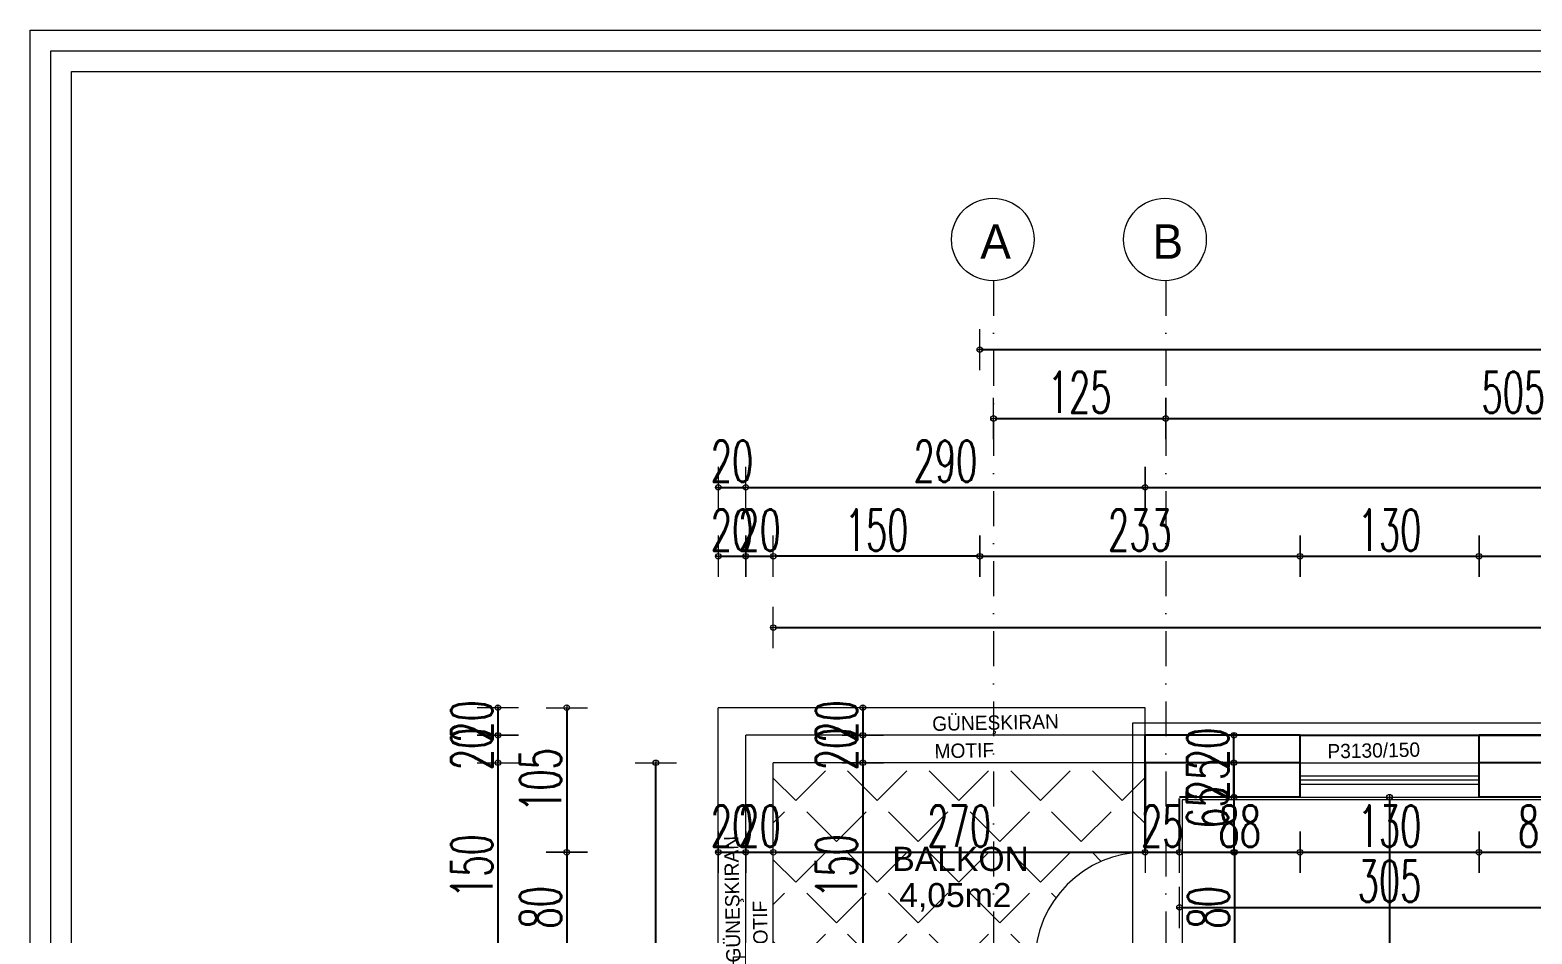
# Model space of a CAD drawing. Header units: millimetres. Extents: x -16104 to 67872, y -88009 to 12107.
# Drawn here: x 17508 to 18598, y -5609 to -4952 of the extents above; entities that cross this region are included whole.
import ezdxf

# ---------------------------------------------------------------- set-up
doc = ezdxf.new("R2010")
doc.units = ezdxf.units.MM
doc.linetypes.add('ACAD_ISO07W100', pattern=[3, 0, -3])
doc.linetypes.add('DASHDOTX2', pattern=[50.8, 25.4, -12.7, 0, -12.7])
doc.layers.get('0').update_dxf_attribs({"color": 241})
for name, color, linetype, lineweight in [('AKS', 1, 'ACAD_ISO07W100', 5), ('akslar', 144, 'Continuous', 20), ('balkon', 6, 'Continuous', 5), ('c05', 32, 'Continuous', 13), ('duvar', 123, 'Continuous', 25), ('emsal&kolon', 1, 'Continuous', 5), ('kapı', 3, 'Continuous', 5), ('OLCU', 54, 'Continuous', 13), ('pencere', 5, 'Continuous', 5), ('POZ', 36, 'Continuous', 18), ('SıVA', 40, 'Continuous', 9), ('ÖLÇÜ', 252, 'Continuous', 20)]:
    doc.layers.add(name, color=color, linetype=linetype, lineweight=lineweight)
doc.styles.add('DIM', font='Txttw.shx', dxfattribs={"width": 0.6})
doc.styles.add('M2', font='stylu.ttf', dxfattribs={"height": 10})
doc.dimstyles.new('50', dxfattribs={"dimscale": 0, "dimtxt": 30, "dimasz": 1, "dimexe": 0, "dimexo": 2, "dimgap": 4, "dimtad": 1, "dimdec": 0, "dimzin": 0, "dimdsep": 46, "dimtxsty": 'DIM', "dimblk1": 'DOT', "dimblk2": 'DOT', "dimsah": 1, "dimcen": 1.5, "dimdle": 3, "dimse1": 1, "dimse2": 1, "dimclrd": 256, "dimclre": 9, "dimclrt": 256, "dimadec": 0, "dimazin": 0, "dimtfac": 0.24, "dimtdec": 0, "dimtix": 1, "dimtmove": 2, "dimatfit": 3, "dimldrblk": 'DOT', "dimfxl": 0, "dimtolj": 1, "dimtzin": 15, "dimarcsym": 0})

# ---------------------------------------------------------------- blocks, each defined once
blk = doc.blocks.new('DOT')
for p, q in [((0, 15), (0, -15)), ((-2, 0), (0, 0)), ((2, 0), (0, 0))]:
    blk.add_line(p, q)
blk.add_circle((0, 0), 2)
blk = doc.blocks.new('*D6445')
at = {"layer": 'Defpoints', "color": 0, "transparency": 16777216}
for p in [(18007.3, -5549.6), (18027.3, -5549.6), (18027.3, -5549.6)]:
    blk.add_point(p, dxfattribs=at)
at = {"layer": 'OLCU', "lineweight": -2, "transparency": 16777216}
for p, q in [((18006.3, -5549.6), (18005.3, -5549.6)), ((18007.3, -5549.6), (18027.3, -5549.6)), ((18028.3, -5549.6), (18029.3, -5549.6))]:
    blk.add_line(p, q, dxfattribs=at)
blk.add_blockref('DOT', (18007.3, -5549.6), dxfattribs=at)
at = {"layer": 'OLCU', "lineweight": -2, "transparency": 16777216, "rotation": 180}
blk.add_blockref('DOT', (18027.3, -5549.6), dxfattribs=at)
at = {"layer": 'OLCU', "transparency": 16777216, "insert": (18017.3, -5530.6), "char_height": 30, "attachment_point": 5, "style": 'DIM'}
blk.add_mtext('\\A1;20', dxfattribs=at)
blk = doc.blocks.new('*D6756')
at = {"layer": 'Defpoints', "color": 0, "transparency": 16777216}
for p in [(18027.3, -5549.6), (18047.3, -5549.6), (18047.3, -5549.6)]:
    blk.add_point(p, dxfattribs=at)
at = {"layer": 'OLCU', "lineweight": -2, "transparency": 16777216}
for p, q in [((18026.3, -5549.6), (18025.3, -5549.6)), ((18027.3, -5549.6), (18047.3, -5549.6)), ((18048.3, -5549.6), (18049.3, -5549.6))]:
    blk.add_line(p, q, dxfattribs=at)
blk.add_blockref('DOT', (18027.3, -5549.6), dxfattribs=at)
at = {"layer": 'OLCU', "lineweight": -2, "transparency": 16777216, "rotation": 180}
blk.add_blockref('DOT', (18047.3, -5549.6), dxfattribs=at)
at = {"layer": 'OLCU', "transparency": 16777216, "insert": (18037.3, -5530.6), "char_height": 30, "attachment_point": 5, "style": 'DIM'}
blk.add_mtext('\\A1;20', dxfattribs=at)
blk = doc.blocks.new('*D6757')
at = {"layer": 'Defpoints', "color": 0, "transparency": 16777216}
for p in [(18047.3, -5549.6), (18317.3, -5549.6), (18317.3, -5549.6)]:
    blk.add_point(p, dxfattribs=at)
at = {"layer": 'OLCU', "lineweight": -2, "transparency": 16777216}
blk.add_line((18048.3, -5549.6), (18316.3, -5549.6), dxfattribs=at)
at = {"layer": 'OLCU', "lineweight": -2, "transparency": 16777216, "rotation": 180}
blk.add_blockref('DOT', (18047.3, -5549.6), dxfattribs=at)
at = {"layer": 'OLCU', "lineweight": -2, "transparency": 16777216}
blk.add_blockref('DOT', (18317.3, -5549.6), dxfattribs=at)
at = {"layer": 'OLCU', "transparency": 16777216, "insert": (18182.3, -5530.6), "char_height": 30, "attachment_point": 5, "style": 'DIM'}
blk.add_mtext('\\A1;270', dxfattribs=at)
blk = doc.blocks.new('*D6758')
at = {"layer": 'Defpoints', "color": 0, "transparency": 16777216}
for p in [(18317.3, -5549.6), (18342.3, -5549.6), (18342.3, -5549.6)]:
    blk.add_point(p, dxfattribs=at)
at = {"layer": 'OLCU', "lineweight": -2, "transparency": 16777216}
for p, q in [((18316.3, -5549.6), (18315.3, -5549.6)), ((18317.3, -5549.6), (18342.3, -5549.6)), ((18343.3, -5549.6), (18344.3, -5549.6))]:
    blk.add_line(p, q, dxfattribs=at)
blk.add_blockref('DOT', (18317.3, -5549.6), dxfattribs=at)
at = {"layer": 'OLCU', "lineweight": -2, "transparency": 16777216, "rotation": 180}
blk.add_blockref('DOT', (18342.3, -5549.6), dxfattribs=at)
at = {"layer": 'OLCU', "transparency": 16777216, "insert": (18329.8, -5530.6), "char_height": 30, "attachment_point": 5, "style": 'DIM'}
blk.add_mtext('\\A1;25', dxfattribs=at)
blk = doc.blocks.new('*D6759')
at = {"layer": 'Defpoints', "color": 0, "transparency": 16777216}
for p in [(18342.3, -5509.6), (18429.8, -5509.6), (18429.8, -5549.6)]:
    blk.add_point(p, dxfattribs=at)
at = {"layer": 'OLCU', "lineweight": -2, "transparency": 16777216}
blk.add_line((18343.3, -5549.6), (18428.8, -5549.6), dxfattribs=at)
at = {"layer": 'OLCU', "lineweight": -2, "transparency": 16777216, "rotation": 180}
blk.add_blockref('DOT', (18342.3, -5549.6), dxfattribs=at)
at = {"layer": 'OLCU', "lineweight": -2, "transparency": 16777216}
blk.add_blockref('DOT', (18429.8, -5549.6), dxfattribs=at)
at = {"layer": 'OLCU', "transparency": 16777216, "insert": (18386, -5530.6), "char_height": 30, "attachment_point": 5, "style": 'DIM'}
blk.add_mtext('\\A1;88', dxfattribs=at)
blk = doc.blocks.new('*D6760')
at = {"layer": 'Defpoints', "color": 0, "transparency": 16777216}
for p in [(18429.8, -5509.6), (18559.8, -5509.6), (18559.8, -5549.6)]:
    blk.add_point(p, dxfattribs=at)
at = {"layer": 'OLCU', "lineweight": -2, "transparency": 16777216}
blk.add_line((18430.8, -5549.6), (18558.8, -5549.6), dxfattribs=at)
at = {"layer": 'OLCU', "lineweight": -2, "transparency": 16777216, "rotation": 180}
blk.add_blockref('DOT', (18429.8, -5549.6), dxfattribs=at)
at = {"layer": 'OLCU', "lineweight": -2, "transparency": 16777216}
blk.add_blockref('DOT', (18559.8, -5549.6), dxfattribs=at)
at = {"layer": 'OLCU', "transparency": 16777216, "insert": (18494.8, -5530.6), "char_height": 30, "attachment_point": 5, "style": 'DIM'}
blk.add_mtext('\\A1;130', dxfattribs=at)
blk = doc.blocks.new('*D6761')
at = {"layer": 'Defpoints', "color": 0, "transparency": 16777216}
for p in [(18559.8, -5509.6), (18647.3, -5509.6), (18647.3, -5549.6)]:
    blk.add_point(p, dxfattribs=at)
at = {"layer": 'OLCU', "lineweight": -2, "transparency": 16777216}
blk.add_line((18560.8, -5549.6), (18646.3, -5549.6), dxfattribs=at)
at = {"layer": 'OLCU', "lineweight": -2, "transparency": 16777216, "rotation": 180}
blk.add_blockref('DOT', (18559.8, -5549.6), dxfattribs=at)
at = {"layer": 'OLCU', "lineweight": -2, "transparency": 16777216}
blk.add_blockref('DOT', (18647.3, -5549.6), dxfattribs=at)
at = {"layer": 'OLCU', "transparency": 16777216, "insert": (18603.5, -5530.6), "char_height": 30, "attachment_point": 5, "style": 'DIM'}
blk.add_mtext('\\A1;88', dxfattribs=at)
blk = doc.blocks.new('*D6450')
at = {"layer": 'Defpoints', "color": 0, "transparency": 16777216}
for p in [(18342.3, -5564.6), (18647.3, -5564.6), (18647.3, -5589.6)]:
    blk.add_point(p, dxfattribs=at)
at = {"layer": 'OLCU', "lineweight": -2, "transparency": 16777216}
blk.add_line((18343.3, -5589.6), (18646.3, -5589.6), dxfattribs=at)
at = {"layer": 'OLCU', "lineweight": -2, "transparency": 16777216, "rotation": 180}
blk.add_blockref('DOT', (18342.3, -5589.6), dxfattribs=at)
at = {"layer": 'OLCU', "lineweight": -2, "transparency": 16777216}
blk.add_blockref('DOT', (18647.3, -5589.6), dxfattribs=at)
at = {"layer": 'OLCU', "transparency": 16777216, "insert": (18494.8, -5570.6), "char_height": 30, "attachment_point": 5, "style": 'DIM'}
blk.add_mtext('\\A1;305', dxfattribs=at)
blk = doc.blocks.new('*D6456')
at = {"layer": 'Defpoints', "color": 0, "transparency": 16777216}
for p in [(18112.3, -5444.6), (18112.3, -5464.6), (18112.3, -5464.6)]:
    blk.add_point(p, dxfattribs=at)
at = {"layer": 'OLCU', "lineweight": -2, "transparency": 16777216}
for p, q in [((18112.3, -5443.6), (18112.3, -5442.6)), ((18112.3, -5444.6), (18112.3, -5464.6)), ((18112.3, -5465.6), (18112.3, -5466.6))]:
    blk.add_line(p, q, dxfattribs=at)
for p, rotation in [((18112.3, -5444.6), 270), ((18112.3, -5464.6), 90)]:
    blk.add_blockref('DOT', p, dxfattribs=dict(at, rotation=rotation))
at = {"layer": 'OLCU', "transparency": 16777216, "insert": (18093.3, -5454.6), "char_height": 30, "attachment_point": 5, "rotation": 90, "style": 'DIM'}
blk.add_mtext('\\A1;20', dxfattribs=at)
blk = doc.blocks.new('*D6767')
at = {"layer": 'Defpoints', "color": 0, "transparency": 16777216}
for p in [(18112.3, -5464.6), (18112.3, -5484.6), (18112.3, -5484.6)]:
    blk.add_point(p, dxfattribs=at)
at = {"layer": 'OLCU', "lineweight": -2, "transparency": 16777216}
for p, q in [((18112.3, -5463.6), (18112.3, -5462.6)), ((18112.3, -5464.6), (18112.3, -5484.6)), ((18112.3, -5485.6), (18112.3, -5486.6))]:
    blk.add_line(p, q, dxfattribs=at)
for p, rotation in [((18112.3, -5464.6), 270), ((18112.3, -5484.6), 90)]:
    blk.add_blockref('DOT', p, dxfattribs=dict(at, rotation=rotation))
at = {"layer": 'OLCU', "transparency": 16777216, "insert": (18093.3, -5474.6), "char_height": 30, "attachment_point": 5, "rotation": 90, "style": 'DIM'}
blk.add_mtext('\\A1;20', dxfattribs=at)
blk = doc.blocks.new('*D6768')
at = {"layer": 'Defpoints', "color": 0, "transparency": 16777216}
for p in [(18112.3, -5484.6), (18112.3, -5634.6), (18112.3, -5634.6)]:
    blk.add_point(p, dxfattribs=at)
at = {"layer": 'OLCU', "lineweight": -2, "transparency": 16777216}
blk.add_line((18112.3, -5485.6), (18112.3, -5633.6), dxfattribs=at)
for p, rotation in [((18112.3, -5484.6), 90), ((18112.3, -5634.6), 270)]:
    blk.add_blockref('DOT', p, dxfattribs=dict(at, rotation=rotation))
at = {"layer": 'OLCU', "transparency": 16777216, "insert": (18093.3, -5559.6), "char_height": 30, "attachment_point": 5, "rotation": 90, "style": 'DIM'}
blk.add_mtext('\\A1;150', dxfattribs=at)
blk = doc.blocks.new('*D6464')
at = {"layer": 'Defpoints', "color": 0, "transparency": 16777216}
for p in [(18350.6, -5484.6), (18381.8, -5484.6), (18350.6, -5509.6)]:
    blk.add_point(p, dxfattribs=at)
at = {"layer": 'OLCU', "lineweight": -2, "transparency": 16777216}
for p, q in [((18381.8, -5483.6), (18381.8, -5482.6)), ((18381.8, -5509.6), (18381.8, -5484.6)), ((18381.8, -5510.6), (18381.8, -5511.6))]:
    blk.add_line(p, q, dxfattribs=at)
for p, rotation in [((18381.8, -5484.6), 270), ((18381.8, -5509.6), 90)]:
    blk.add_blockref('DOT', p, dxfattribs=dict(at, rotation=rotation))
at = {"layer": 'OLCU', "transparency": 16777216, "insert": (18362.8, -5497.1), "char_height": 30, "attachment_point": 5, "rotation": 90, "style": 'DIM'}
blk.add_mtext('\\A1;25', dxfattribs=at)
blk = doc.blocks.new('*D6465')
at = {"layer": 'Defpoints', "color": 0, "transparency": 16777216}
for p in [(18381.8, -5464.6), (18381.8, -5464.6), (18381.8, -5484.6)]:
    blk.add_point(p, dxfattribs=at)
at = {"layer": 'OLCU', "lineweight": -2, "transparency": 16777216}
for p, q in [((18381.8, -5463.6), (18381.8, -5462.6)), ((18381.8, -5484.6), (18381.8, -5464.6)), ((18381.8, -5485.6), (18381.8, -5486.6))]:
    blk.add_line(p, q, dxfattribs=at)
for p, rotation in [((18381.8, -5464.6), 270), ((18381.8, -5484.6), 90)]:
    blk.add_blockref('DOT', p, dxfattribs=dict(at, rotation=rotation))
at = {"layer": 'OLCU', "transparency": 16777216, "insert": (18362.8, -5474.6), "char_height": 30, "attachment_point": 5, "rotation": 90, "style": 'DIM'}
blk.add_mtext('\\A1;20', dxfattribs=at)
blk = doc.blocks.new('*D6466')
at = {"layer": 'Defpoints', "color": 0, "transparency": 16777216}
for p in [(18325.6, -5484.6), (18325.6, -5549.6), (18381.7, -5549.6)]:
    blk.add_point(p, dxfattribs=at)
at = {"layer": 'OLCU', "lineweight": -2, "transparency": 16777216}
blk.add_line((18381.7, -5485.6), (18381.7, -5548.6), dxfattribs=at)
for p, rotation in [((18381.7, -5484.6), 90), ((18381.7, -5549.6), 270)]:
    blk.add_blockref('DOT', p, dxfattribs=dict(at, rotation=rotation))
at = {"layer": 'OLCU', "transparency": 16777216, "insert": (18362.7, -5517.1), "char_height": 30, "attachment_point": 5, "rotation": 90, "style": 'DIM'}
blk.add_mtext('\\A1;65', dxfattribs=at)
blk = doc.blocks.new('*D6467')
at = {"layer": 'Defpoints', "color": 0, "transparency": 16777216}
for p in [(18325.6, -5549.6), (18325.6, -5629.6), (18382.3, -5629.6)]:
    blk.add_point(p, dxfattribs=at)
at = {"layer": 'OLCU', "lineweight": -2, "transparency": 16777216}
blk.add_line((18382.3, -5550.6), (18382.3, -5628.6), dxfattribs=at)
for p, rotation in [((18382.3, -5549.6), 90), ((18382.3, -5629.6), 270)]:
    blk.add_blockref('DOT', p, dxfattribs=dict(at, rotation=rotation))
at = {"layer": 'OLCU', "transparency": 16777216, "insert": (18363.3, -5589.6), "char_height": 30, "attachment_point": 5, "rotation": 90, "style": 'DIM'}
blk.add_mtext('\\A1;80', dxfattribs=at)
blk = doc.blocks.new('*D6779')
at = {"layer": 'Defpoints', "color": 0, "transparency": 16777216}
for p in [(18494.8, -5509.6), (18494.8, -5909.9), (18494.8, -5909.9)]:
    blk.add_point(p, dxfattribs=at)
at = {"layer": 'OLCU', "lineweight": -2, "transparency": 16777216}
blk.add_line((18494.8, -5510.6), (18494.8, -5908.9), dxfattribs=at)
for p, rotation in [((18494.8, -5509.6), 90), ((18494.8, -5909.9), 270)]:
    blk.add_blockref('DOT', p, dxfattribs=dict(at, rotation=rotation))
at = {"layer": 'OLCU', "transparency": 16777216, "insert": (18475.8, -5709.7), "char_height": 30, "attachment_point": 5, "rotation": 90, "style": 'DIM'}
blk.add_mtext('\\A1;400', dxfattribs=at)
blk = doc.blocks.new('*D6600')
at = {"layer": 'Defpoints', "color": 0, "transparency": 16777216}
for p in [(18429.8, -5334.6), (18197.3, -5384.6), (18429.8, -5384.6)]:
    blk.add_point(p, dxfattribs=at)
at = {"layer": 'OLCU', "lineweight": -2, "transparency": 16777216}
blk.add_line((18198.3, -5334.6), (18428.8, -5334.6), dxfattribs=at)
at = {"layer": 'OLCU', "lineweight": -2, "transparency": 16777216, "rotation": 180}
blk.add_blockref('DOT', (18197.3, -5334.6), dxfattribs=at)
at = {"layer": 'OLCU', "lineweight": -2, "transparency": 16777216}
blk.add_blockref('DOT', (18429.8, -5334.6), dxfattribs=at)
at = {"layer": 'OLCU', "transparency": 16777216, "insert": (18313.5, -5315.6), "char_height": 30, "attachment_point": 5, "style": 'DIM'}
blk.add_mtext('\\A1;233', dxfattribs=at)
blk = doc.blocks.new('*D6601')
at = {"layer": 'Defpoints', "color": 0, "transparency": 16777216}
for p in [(18559.8, -5334.6), (18429.8, -5384.6), (18559.8, -5384.6)]:
    blk.add_point(p, dxfattribs=at)
at = {"layer": 'OLCU', "lineweight": -2, "transparency": 16777216}
blk.add_line((18430.8, -5334.6), (18558.8, -5334.6), dxfattribs=at)
at = {"layer": 'OLCU', "lineweight": -2, "transparency": 16777216, "rotation": 180}
blk.add_blockref('DOT', (18429.8, -5334.6), dxfattribs=at)
at = {"layer": 'OLCU', "lineweight": -2, "transparency": 16777216}
blk.add_blockref('DOT', (18559.8, -5334.6), dxfattribs=at)
at = {"layer": 'OLCU', "transparency": 16777216, "insert": (18494.8, -5315.6), "char_height": 30, "attachment_point": 5, "style": 'DIM'}
blk.add_mtext('\\A1;130', dxfattribs=at)
blk = doc.blocks.new('*D6602')
at = {"layer": 'Defpoints', "color": 0, "transparency": 16777216}
for p in [(18994.8, -5334.6), (18559.8, -5384.6), (18994.8, -5384.6)]:
    blk.add_point(p, dxfattribs=at)
at = {"layer": 'OLCU', "lineweight": -2, "transparency": 16777216}
blk.add_line((18560.8, -5334.6), (18993.8, -5334.6), dxfattribs=at)
at = {"layer": 'OLCU', "lineweight": -2, "transparency": 16777216, "rotation": 180}
blk.add_blockref('DOT', (18559.8, -5334.6), dxfattribs=at)
at = {"layer": 'OLCU', "lineweight": -2, "transparency": 16777216}
blk.add_blockref('DOT', (18994.8, -5334.6), dxfattribs=at)
at = {"layer": 'OLCU', "transparency": 16777216, "insert": (18777.3, -5315.6), "char_height": 30, "attachment_point": 5, "style": 'DIM'}
blk.add_mtext('\\A1;435', dxfattribs=at)
blk = doc.blocks.new('*D6609')
at = {"layer": 'Defpoints', "color": 0, "transparency": 16777216}
for p in [(18317.3, -5284.6), (20127.3, -5284.6), (20127.3, -5319.6)]:
    blk.add_point(p, dxfattribs=at)
at = {"layer": 'OLCU', "lineweight": -2, "transparency": 16777216}
blk.add_line((18318.3, -5284.6), (20126.3, -5284.6), dxfattribs=at)
at = {"layer": 'OLCU', "lineweight": -2, "transparency": 16777216, "rotation": 180}
blk.add_blockref('DOT', (18317.3, -5284.6), dxfattribs=at)
at = {"layer": 'OLCU', "lineweight": -2, "transparency": 16777216}
blk.add_blockref('DOT', (20127.3, -5284.6), dxfattribs=at)
at = {"layer": 'OLCU', "transparency": 16777216, "insert": (19222.3, -5265.6), "char_height": 30, "attachment_point": 5, "style": 'DIM'}
blk.add_mtext('\\A1;1810', dxfattribs=at)
blk = doc.blocks.new('*D6610')
at = {"layer": 'Defpoints', "color": 0, "transparency": 16777216}
for p in [(18197.3, -5269.6), (18207.2, -6281.8), (18207.2, -6316.8)]:
    blk.add_point(p, dxfattribs=at)
at = {"layer": 'OLCU', "lineweight": -2, "transparency": 16777216}
for p, q in [((18196.3, -6281.8), (18195.3, -6281.8)), ((18197.3, -6281.8), (18207.2, -6281.8)), ((18208.2, -6281.8), (18209.2, -6281.8))]:
    blk.add_line(p, q, dxfattribs=at)
blk.add_blockref('DOT', (18197.3, -6281.8), dxfattribs=at)
at = {"layer": 'OLCU', "lineweight": -2, "transparency": 16777216, "rotation": 180}
blk.add_blockref('DOT', (18207.2, -6281.8), dxfattribs=at)
at = {"layer": 'OLCU', "transparency": 16777216, "insert": (18202.3, -6262.8), "char_height": 30, "attachment_point": 5, "style": 'DIM'}
blk.add_mtext('\\A1;10', dxfattribs=at)
blk = doc.blocks.new('*D6611')
at = {"layer": 'Defpoints', "color": 0, "transparency": 16777216}
for p in [(18207.2, -5234.6), (18332.3, -5234.6), (18332.3, -5234.6)]:
    blk.add_point(p, dxfattribs=at)
at = {"layer": 'OLCU', "lineweight": -2, "transparency": 16777216}
blk.add_line((18208.2, -5234.6), (18331.3, -5234.6), dxfattribs=at)
at = {"layer": 'OLCU', "lineweight": -2, "transparency": 16777216, "rotation": 180}
blk.add_blockref('DOT', (18207.2, -5234.6), dxfattribs=at)
at = {"layer": 'OLCU', "lineweight": -2, "transparency": 16777216}
blk.add_blockref('DOT', (18332.3, -5234.6), dxfattribs=at)
at = {"layer": 'OLCU', "transparency": 16777216, "insert": (18269.8, -5215.6), "char_height": 30, "attachment_point": 5, "style": 'DIM'}
blk.add_mtext('\\A1;125', dxfattribs=at)
blk = doc.blocks.new('*D6612')
at = {"layer": 'Defpoints', "color": 0, "transparency": 16777216}
for p in [(18332.3, -5234.6), (18837.2, -5234.6), (18837.2, -6281.8)]:
    blk.add_point(p, dxfattribs=at)
at = {"layer": 'OLCU', "lineweight": -2, "transparency": 16777216}
blk.add_line((18333.3, -5234.6), (18836.2, -5234.6), dxfattribs=at)
at = {"layer": 'OLCU', "lineweight": -2, "transparency": 16777216, "rotation": 180}
blk.add_blockref('DOT', (18332.3, -5234.6), dxfattribs=at)
at = {"layer": 'OLCU', "lineweight": -2, "transparency": 16777216}
blk.add_blockref('DOT', (18837.2, -5234.6), dxfattribs=at)
at = {"layer": 'OLCU', "transparency": 16777216, "insert": (18584.7, -5215.6), "char_height": 30, "attachment_point": 5, "style": 'DIM'}
blk.add_mtext('\\A1;505', dxfattribs=at)
blk = doc.blocks.new('*D6619')
at = {"layer": 'Defpoints', "color": 0, "transparency": 16777216}
for p in [(20247.3, -5184.6), (18197.3, -5219.6), (20247.3, -5219.6)]:
    blk.add_point(p, dxfattribs=at)
at = {"layer": 'OLCU', "lineweight": -2, "transparency": 16777216}
blk.add_line((18198.3, -5184.6), (20246.3, -5184.6), dxfattribs=at)
at = {"layer": 'OLCU', "lineweight": -2, "transparency": 16777216, "rotation": 180}
blk.add_blockref('DOT', (18197.3, -5184.6), dxfattribs=at)
at = {"layer": 'OLCU', "lineweight": -2, "transparency": 16777216}
blk.add_blockref('DOT', (20247.3, -5184.6), dxfattribs=at)
at = {"layer": 'OLCU', "transparency": 16777216, "insert": (19222.3, -5165.6), "char_height": 30, "attachment_point": 5, "style": 'DIM'}
blk.add_mtext('\\A1;2050', dxfattribs=at)
blk = doc.blocks.new('*D6655')
at = {"layer": 'Defpoints', "color": 0, "transparency": 16777216}
for p in [(17947.3, -5444.6), (17897.3, -5549.6), (17947.3, -5549.6)]:
    blk.add_point(p, dxfattribs=at)
at = {"layer": 'OLCU', "lineweight": -2, "transparency": 16777216}
blk.add_line((17897.3, -5445.6), (17897.3, -5548.6), dxfattribs=at)
for p, rotation in [((17897.3, -5444.6), 90), ((17897.3, -5549.6), 270)]:
    blk.add_blockref('DOT', p, dxfattribs=dict(at, rotation=rotation))
at = {"layer": 'OLCU', "transparency": 16777216, "insert": (17878.3, -5497.1), "char_height": 30, "attachment_point": 5, "rotation": 90, "style": 'DIM'}
blk.add_mtext('\\A1;105', dxfattribs=at)
blk = doc.blocks.new('*D6656')
at = {"layer": 'Defpoints', "color": 0, "transparency": 16777216}
for p in [(17947.3, -5549.6), (17897.3, -5629.6), (17947.3, -5629.6)]:
    blk.add_point(p, dxfattribs=at)
at = {"layer": 'OLCU', "lineweight": -2, "transparency": 16777216}
blk.add_line((17897.3, -5550.6), (17897.3, -5628.6), dxfattribs=at)
for p, rotation in [((17897.3, -5549.6), 90), ((17897.3, -5629.6), 270)]:
    blk.add_blockref('DOT', p, dxfattribs=dict(at, rotation=rotation))
at = {"layer": 'OLCU', "transparency": 16777216, "insert": (17878.3, -5589.6), "char_height": 30, "attachment_point": 5, "rotation": 90, "style": 'DIM'}
blk.add_mtext('\\A1;80', dxfattribs=at)
blk = doc.blocks.new('*D6665')
at = {"layer": 'Defpoints', "color": 0, "transparency": 16777216}
for p in [(17947.3, -5484.6), (17847.3, -5634.6), (17947.3, -5634.6)]:
    blk.add_point(p, dxfattribs=at)
at = {"layer": 'OLCU', "lineweight": -2, "transparency": 16777216}
blk.add_line((17847.3, -5485.6), (17847.3, -5633.6), dxfattribs=at)
for p, rotation in [((17847.3, -5484.6), 90), ((17847.3, -5634.6), 270)]:
    blk.add_blockref('DOT', p, dxfattribs=dict(at, rotation=rotation))
at = {"layer": 'OLCU', "transparency": 16777216, "insert": (17828.3, -5559.6), "char_height": 30, "attachment_point": 5, "rotation": 90, "style": 'DIM'}
blk.add_mtext('\\A1;150', dxfattribs=at)
blk = doc.blocks.new('*D6666')
at = {"layer": 'Defpoints', "color": 0, "transparency": 16777216}
for p in [(17947.3, -5444.6), (17847.3, -5464.6), (17947.3, -5464.6)]:
    blk.add_point(p, dxfattribs=at)
at = {"layer": 'OLCU', "lineweight": -2, "transparency": 16777216}
for p, q in [((17847.3, -5443.6), (17847.3, -5442.6)), ((17847.3, -5444.6), (17847.3, -5464.6)), ((17847.3, -5465.6), (17847.3, -5466.6))]:
    blk.add_line(p, q, dxfattribs=at)
for p, rotation in [((17847.3, -5444.6), 270), ((17847.3, -5464.6), 90)]:
    blk.add_blockref('DOT', p, dxfattribs=dict(at, rotation=rotation))
at = {"layer": 'OLCU', "transparency": 16777216, "insert": (17828.3, -5454.6), "char_height": 30, "attachment_point": 5, "rotation": 90, "style": 'DIM'}
blk.add_mtext('\\A1;20', dxfattribs=at)
blk = doc.blocks.new('*D6676')
at = {"layer": 'Defpoints', "color": 0, "transparency": 16777216}
for p in [(18027.3, -5284.6), (18007.3, -5384.6), (18027.3, -5384.6)]:
    blk.add_point(p, dxfattribs=at)
at = {"layer": 'OLCU', "lineweight": -2, "transparency": 16777216}
for p, q in [((18006.3, -5284.6), (18005.3, -5284.6)), ((18007.3, -5284.6), (18027.3, -5284.6)), ((18028.3, -5284.6), (18029.3, -5284.6))]:
    blk.add_line(p, q, dxfattribs=at)
blk.add_blockref('DOT', (18007.3, -5284.6), dxfattribs=at)
at = {"layer": 'OLCU', "lineweight": -2, "transparency": 16777216, "rotation": 180}
blk.add_blockref('DOT', (18027.3, -5284.6), dxfattribs=at)
at = {"layer": 'OLCU', "transparency": 16777216, "insert": (18017.3, -5265.6), "char_height": 30, "attachment_point": 5, "style": 'DIM'}
blk.add_mtext('\\A1;20', dxfattribs=at)
blk = doc.blocks.new('*D6677')
at = {"layer": 'Defpoints', "color": 0, "transparency": 16777216}
for p in [(18317.3, -5284.6), (18027.3, -5384.6), (18317.3, -5384.6)]:
    blk.add_point(p, dxfattribs=at)
at = {"layer": 'OLCU', "lineweight": -2, "transparency": 16777216}
blk.add_line((18028.3, -5284.6), (18316.3, -5284.6), dxfattribs=at)
at = {"layer": 'OLCU', "lineweight": -2, "transparency": 16777216, "rotation": 180}
blk.add_blockref('DOT', (18027.3, -5284.6), dxfattribs=at)
at = {"layer": 'OLCU', "lineweight": -2, "transparency": 16777216}
blk.add_blockref('DOT', (18317.3, -5284.6), dxfattribs=at)
at = {"layer": 'OLCU', "transparency": 16777216, "insert": (18172.3, -5265.6), "char_height": 30, "attachment_point": 5, "style": 'DIM'}
blk.add_mtext('\\A1;290', dxfattribs=at)
blk = doc.blocks.new('*D6707')
at = {"layer": 'Defpoints', "color": 0, "transparency": 16777216}
for p in [(18047.3, -5386.4), (20397.3, -5386.4), (20397.3, -5386.4)]:
    blk.add_point(p, dxfattribs=at)
at = {"layer": 'OLCU', "lineweight": -2, "transparency": 16777216}
blk.add_line((18048.3, -5386.4), (20396.3, -5386.4), dxfattribs=at)
at = {"layer": 'OLCU', "lineweight": -2, "transparency": 16777216, "rotation": 180}
blk.add_blockref('DOT', (18047.3, -5386.4), dxfattribs=at)
at = {"layer": 'OLCU', "lineweight": -2, "transparency": 16777216}
blk.add_blockref('DOT', (20397.3, -5386.4), dxfattribs=at)
at = {"layer": 'OLCU', "transparency": 16777216, "insert": (19222.3, -5367.4), "char_height": 30, "attachment_point": 5, "style": 'DIM'}
blk.add_mtext('\\A1;2350', dxfattribs=at)
blk = doc.blocks.new('*D6709')
at = {"layer": 'Defpoints', "color": 0, "transparency": 16777216}
for p in [(17962, -5484.6), (17962, -5484.6), (17962, -7594.1)]:
    blk.add_point(p, dxfattribs=at)
at = {"layer": 'OLCU', "lineweight": -2, "transparency": 16777216}
blk.add_line((17962, -7593.1), (17962, -5485.6), dxfattribs=at)
for p, rotation in [((17962, -5484.6), 90), ((17962, -7594.1), 270)]:
    blk.add_blockref('DOT', p, dxfattribs=dict(at, rotation=rotation))
at = {"layer": 'OLCU', "transparency": 16777216, "insert": (17943, -6539.3), "char_height": 30, "attachment_point": 5, "rotation": 90, "style": 'DIM'}
blk.add_mtext('\\A1;2110', dxfattribs=at)
blk = doc.blocks.new('*D6711')
at = {"layer": 'Defpoints', "color": 0, "transparency": 16777216}
for p in [(18047.3, -5334.6), (18047.3, -5334.6), (18197.3, -5334.6)]:
    blk.add_point(p, dxfattribs=at)
at = {"layer": 'OLCU', "lineweight": -2, "transparency": 16777216}
blk.add_line((18196.3, -5334.6), (18048.3, -5334.6), dxfattribs=at)
at = {"layer": 'OLCU', "lineweight": -2, "transparency": 16777216, "rotation": 180}
blk.add_blockref('DOT', (18047.3, -5334.6), dxfattribs=at)
at = {"layer": 'OLCU', "lineweight": -2, "transparency": 16777216}
blk.add_blockref('DOT', (18197.3, -5334.6), dxfattribs=at)
at = {"layer": 'OLCU', "transparency": 16777216, "insert": (18122.3, -5315.6), "char_height": 30, "attachment_point": 5, "style": 'DIM'}
blk.add_mtext('\\A1;150', dxfattribs=at)
blk = doc.blocks.new('*D6712')
at = {"layer": 'Defpoints', "color": 0, "transparency": 16777216}
for p in [(18047.3, -5334.6), (18027.3, -5434.6), (18047.3, -5434.6)]:
    blk.add_point(p, dxfattribs=at)
at = {"layer": 'OLCU', "lineweight": -2, "transparency": 16777216}
for p, q in [((18026.3, -5334.6), (18025.3, -5334.6)), ((18027.3, -5334.6), (18047.3, -5334.6)), ((18048.3, -5334.6), (18049.3, -5334.6))]:
    blk.add_line(p, q, dxfattribs=at)
blk.add_blockref('DOT', (18027.3, -5334.6), dxfattribs=at)
at = {"layer": 'OLCU', "lineweight": -2, "transparency": 16777216, "rotation": 180}
blk.add_blockref('DOT', (18047.3, -5334.6), dxfattribs=at)
at = {"layer": 'OLCU', "transparency": 16777216, "insert": (18037.3, -5315.6), "char_height": 30, "attachment_point": 5, "style": 'DIM'}
blk.add_mtext('\\A1;20', dxfattribs=at)
blk = doc.blocks.new('*D6713')
at = {"layer": 'Defpoints', "color": 0, "transparency": 16777216}
for p in [(18027.3, -5334.6), (18007.3, -5434.6), (18027.3, -5434.6)]:
    blk.add_point(p, dxfattribs=at)
at = {"layer": 'OLCU', "lineweight": -2, "transparency": 16777216}
for p, q in [((18006.3, -5334.6), (18005.3, -5334.6)), ((18007.3, -5334.6), (18027.3, -5334.6)), ((18028.3, -5334.6), (18029.3, -5334.6))]:
    blk.add_line(p, q, dxfattribs=at)
blk.add_blockref('DOT', (18007.3, -5334.6), dxfattribs=at)
at = {"layer": 'OLCU', "lineweight": -2, "transparency": 16777216, "rotation": 180}
blk.add_blockref('DOT', (18027.3, -5334.6), dxfattribs=at)
at = {"layer": 'OLCU', "transparency": 16777216, "insert": (18017.3, -5315.6), "char_height": 30, "attachment_point": 5, "style": 'DIM'}
blk.add_mtext('\\A1;20', dxfattribs=at)
blk = doc.blocks.new('*D6722')
at = {"layer": 'Defpoints', "color": 0, "transparency": 16777216}
for p in [(17947.3, -5464.6), (17847.3, -5484.6), (17947.3, -5484.6)]:
    blk.add_point(p, dxfattribs=at)
at = {"layer": 'OLCU', "lineweight": -2, "transparency": 16777216}
for p, q in [((17847.3, -5463.6), (17847.3, -5462.6)), ((17847.3, -5464.6), (17847.3, -5484.6)), ((17847.3, -5485.6), (17847.3, -5486.6))]:
    blk.add_line(p, q, dxfattribs=at)
for p, rotation in [((17847.3, -5464.6), 270), ((17847.3, -5484.6), 90)]:
    blk.add_blockref('DOT', p, dxfattribs=dict(at, rotation=rotation))
at = {"layer": 'OLCU', "transparency": 16777216, "insert": (17828.3, -5474.6), "char_height": 30, "attachment_point": 5, "rotation": 90, "style": 'DIM'}
blk.add_mtext('\\A1;20', dxfattribs=at)

msp = doc.modelspace()

# ---------------------------------------------------------------- hatches: boundary and pattern name
at = {"layer": 'ÖLÇÜ'}
h = msp.add_hatch(dxfattribs=at)
h.set_pattern_fill('ANGLE,_O', color=256, scale=6, angle=45)
h.set_pattern_definition([(45, (3601.717, 0), (-29.63485, 29.63485), [30.48, -11.43]), (135, (3601.717, 0), (-29.63485, -29.63485), [30.48, -11.43])])
h.paths.add_polyline_path([(18047.3, -5484.6), (18047.3, -5634.6), (18207.2, -5634.6), (18207.2, -5484.6)])
h.paths.add_polyline_path([(18317.3, -5484.6), (18207.2, -5484.6), (18207.2, -5634.6), (18317.3, -5634.6), (18317.3, -5629.6), (18237.3, -5629.6, -0.414214), (18317.3, -5549.6)])
h.paths.add_polyline_path([(18015.2, -5508.1), (18059.3, -5508.1), (18059.3, -5553.1), (18015.2, -5553.1)], flags=9)
h.paths.add_polyline_path([(18151.6, -5508.1), (18212.9, -5508.1), (18212.9, -5553.1), (18151.6, -5553.1)], flags=9)
h.paths.add_polyline_path([(18070.8, -5496.6), (18070.8, -5452.5), (18115.8, -5452.5), (18115.8, -5496.6)], flags=9)
h.paths.add_polyline_path([(18070.8, -5588.5), (18070.8, -5530.6), (18115.8, -5530.6), (18115.8, -5588.5)], flags=24)
h.paths.add_polyline_path([(18070.8, -5669.1), (18070.8, -5625), (18115.8, -5625), (18115.8, -5669.1)], flags=9)
h.paths.add_polyline_path([(18136, -5567.3), (18224.7, -5567.3), (18224.7, -5597.1), (18136, -5597.1)], flags=9)
h.paths.add_polyline_path([(18133.1, -5540.9), (18237.2, -5540.9), (18237.2, -5567.7), (18133.1, -5567.7)], flags=9)
h.paths.add_polyline_path([(18307.7, -5508.1), (18351.8, -5508.1), (18351.8, -5553.1), (18307.7, -5553.1)], flags=9)

# ---------------------------------------------------------------- linework, layer by layer
at = {"layer": 'AKS', "linetype": 'ByBlock'}
for centre in [(18206.7, -5104.6), (18331.7, -5104.6)]:
    msp.add_circle(centre, 30, dxfattribs=at)
at = {"layer": 'akslar', "linetype": 'DASHDOTX2'}
for p, q in [((18207.2, -5134.6), (18207.2, -7944.1)), ((18332.3, -5134.6), (18332.3, -7944.1))]:
    msp.add_line(p, q, dxfattribs=at)
at = {"layer": 'balkon'}
for p, q in [((18007.3, -5634.6), (18007.3, -5444.6)), ((18317.3, -5444.6), (18007.3, -5444.6)), ((18317.3, -5464.6), (18317.3, -5444.6)), ((18027.3, -5634.6), (18027.3, -5464.6)), ((18317.3, -5464.6), (18027.3, -5464.6)), ((18047.3, -5634.6), (18047.3, -5484.6)), ((18317.3, -5484.6), (18047.3, -5484.6))]:
    msp.add_line(p, q, dxfattribs=at)
at = {"layer": 'c05'}
for points in [[(21037.8, -8120), (21037.8, -8330.3), (17507.6, -8330.3), (17507.6, -4952.5), (21037.8, -4952.5), (21037.8, -6808.6)], [(21022.8, -8120), (21022.8, -8315.3), (17522.6, -8315.3), (17522.6, -4967.5), (21022.8, -4967.5), (21022.8, -6808.6)], [(21007.8, -8120), (21007.8, -8300.3), (17537.6, -8300.3), (17537.6, -4982.5), (21007.8, -4982.5), (21007.8, -6808.6)]]:
    msp.add_lwpolyline(points, dxfattribs=at)
at = {"layer": 'duvar'}
for p, q in [((18429.8, -5464.6), (18317.3, -5464.6)), ((18317.3, -5484.6), (18317.3, -5464.6)), ((18429.8, -5509.6), (18429.8, -5464.6)), ((18429.8, -5464.6), (20014.8, -5464.6)), ((18712.3, -5464.6), (18559.8, -5464.6)), ((18559.8, -5509.6), (18559.8, -5464.6)), ((18429.8, -5484.6), (18317.3, -5484.6)), ((18317.3, -5549.6), (18317.3, -5484.6)), ((18317.3, -5484.6), (18317.3, -5549.6)), ((18712.3, -5484.6), (18559.8, -5484.6)), ((18429.8, -5509.6), (18342.3, -5509.6)), ((18342.3, -5549.6), (18342.3, -5510.6)), ((18342.3, -5549.6), (18342.3, -5510.6)), ((18647.3, -5509.6), (18559.8, -5509.6)), ((18317.3, -5549.6), (18342.3, -5549.6))]:
    msp.add_line(p, q, dxfattribs=at)
at = {"layer": 'kapı'}
msp.add_arc((18317.3, -5629.6), 80, 90, 180, dxfattribs=at)
at = {"layer": 'pencere'}
for p, q in [((18429.8, -5484.6), (18559.8, -5484.6)), ((18429.8, -5494.1), (18559.8, -5494.1)), ((18429.8, -5497.1), (18559.8, -5497.1)), ((18429.8, -5500.1), (18559.8, -5500.1)), ((18429.8, -5509.6), (18559.8, -5509.6))]:
    msp.add_line(p, q, dxfattribs=at)
at = {"layer": 'SıVA'}
for points in [[(19787.3, -6842.6), (19787.3, -7357.1), (19652.3, -7357.1), (19652.3, -7617.1), (18870.3, -7617.1), (18870.3, -7447.1), (18650.3, -7447.1), (18650.3, -6592.6), (18188.3, -6592.6), (18188.3, -6077.9), (18018.3, -6077.9), (18018.3, -5625.6), (18308.3, -5625.6), (18308.3, -5455.6), (20130.3, -5455.6), (20130.3, -5625.6), (20420.3, -5625.6), (20420.3, -6077.9), (20250.3, -6077.9), (20250.3, -6572.6), (20090.3, -6572.6), (20090.3, -6842.6)], [(18645.3, -5511.6), (18344.3, -5511.6), (18344.3, -5629.6), (18344.3, -5907.9), (18552.3, -5907.9), (18645.3, -5907.9)]]:
    msp.add_lwpolyline(points, close=True, dxfattribs=at)

# ---------------------------------------------------------------- texts
at = {"layer": 'AKS', "char_height": 25, "width": 35.659, "attachment_point": 1}
for s, insert in [('A', (18197.6, -5093.6)), ('B', (18322.6, -5093.6))]:
    msp.add_mtext(s, dxfattribs=dict(at, insert=insert))
at = {"layer": 'emsal&kolon', "char_height": 17.5, "width": 1076.841, "attachment_point": 9}
for s, insert in [('{\\fArial|b0|i0|c162|p34;BALKON}', (18232.9, -5563.4)), ('{\\fArial|b0|i0|c162|p34;4,05m2}', (18220.3, -5592.7))]:
    msp.add_mtext(s, dxfattribs=dict(at, insert=insert))
at = {"layer": 'POZ', "style": 'M2', "flags": 4}
for tag, p, rotation in [('GÜNEŞKIRAN', (18162.8, -5461.5), 1.1392), ('MOTIF', (18164.5, -5481.4), 1.1392), ('P3130/150', (18449.8, -5481.5), 1.1392), ('GÜNEŞKIRAN', (18023.6, -5629.6), 91.1392), ('MOTIF', (18043.5, -5628), 91.1392)]:
    msp.add_attdef(tag, p, 'K1 80/210', height=10.4, rotation=rotation, dxfattribs=at)

# ---------------------------------------------------------------- dimensions: what is measured, and where the dimension line sits
at = {"layer": 'OLCU'}
for base, p1, p2, picture, middle in [((20247.3, -5184.6), (18197.3, -5219.6), (20247.3, -5219.6), '*D6619', (19222.3, -5165.6)), ((18332.3, -5234.6), (18207.2, -5234.6), (18332.3, -5234.6), '*D6611', (18269.8, -5215.6)), ((18837.2, -5234.6), (18332.3, -5234.6), (18837.2, -6281.8), '*D6612', (18584.7, -5215.6)), ((18027.3, -5284.6), (18007.3, -5384.6), (18027.3, -5384.6), '*D6676', (18017.3, -5265.6)), ((18317.3, -5284.6), (18027.3, -5384.6), (18317.3, -5384.6), '*D6677', (18172.3, -5265.6)), ((20127.3, -5284.6), (18317.3, -5284.6), (20127.3, -5319.6), '*D6609', (19222.3, -5265.6)), ((18207.2, -6281.8), (18197.3, -5269.6), (18207.2, -6316.8), '*D6610', (18202.3, -6262.8)), ((18027.3, -5334.6), (18007.3, -5434.6), (18027.3, -5434.6), '*D6713', (18017.3, -5315.6)), ((18047.3, -5334.6), (18027.3, -5434.6), (18047.3, -5434.6), '*D6712', (18037.3, -5315.6)), ((18047.3, -5334.6), (18197.3, -5334.6), (18047.3, -5334.6), '*D6711', (18122.3, -5315.6)), ((18429.7617054, -5334.5601116), (18197.2617054, -5384.5601116), (18429.7617054, -5384.5601116), '*D6600', (18313.5117054, -5315.5601116)), ((18559.8, -5334.6), (18429.8, -5384.6), (18559.8, -5384.6), '*D6601', (18494.8, -5315.6)), ((18994.8, -5334.6), (18559.8, -5384.6), (18994.8, -5384.6), '*D6602', (18777.3, -5315.6)), ((20397.3, -5386.4), (18047.3, -5386.4), (20397.3, -5386.4), '*D6707', (19222.3, -5367.4)), ((18027.3, -5549.6), (18007.3, -5549.6), (18027.3, -5549.6), '*D6445', (18017.3, -5530.6)), ((18047.3, -5549.6), (18027.3, -5549.6), (18047.3, -5549.6), '*D6756', (18037.3, -5530.6)), ((18317.3, -5549.6), (18047.3, -5549.6), (18317.3, -5549.6), '*D6757', (18182.3, -5530.6)), ((18342.3, -5549.6), (18317.3, -5549.6), (18342.3, -5549.6), '*D6758', (18329.8, -5530.6)), ((18429.7617054, -5549.5601116), (18342.2617054, -5509.5601116), (18429.7617054, -5509.5601116), '*D6759', (18386.0117054, -5530.5601116)), ((18559.8, -5549.6), (18429.8, -5509.6), (18559.8, -5509.6), '*D6760', (18494.8, -5530.6)), ((18647.2617054, -5549.5601116), (18559.7617054, -5509.5601116), (18647.2617054, -5509.5601116), '*D6761', (18603.5117054, -5530.5601116)), ((18647.3, -5589.6), (18342.3, -5564.6), (18647.3, -5564.6), '*D6450', (18494.8, -5570.6))]:
    dim = msp.add_linear_dim(base=base, p1=p1, p2=p2, dimstyle='50', override={"dimscale": 1}, dxfattribs=at)
    dim.commit()
    dim.dimension.update_dxf_attribs({"geometry": picture, "text_midpoint": middle})
for base, p1, p2, picture, middle in [((17847.3, -5464.6), (17947.3, -5444.6), (17947.3, -5464.6), '*D6666', (17828.3, -5454.6)), ((18112.3, -5464.6), (18112.3, -5444.6), (18112.3, -5464.6), '*D6456', (18093.3, -5454.6)), ((17847.3, -5484.6), (17947.3, -5464.6), (17947.3, -5484.6), '*D6722', (17828.3, -5474.6)), ((17897.3, -5549.6), (17947.3, -5444.6), (17947.3, -5549.6), '*D6655', (17878.3, -5497.1)), ((18112.3, -5484.6), (18112.3, -5464.6), (18112.3, -5484.6), '*D6767', (18093.3, -5474.6)), ((18381.8, -5464.6), (18381.8, -5484.6), (18381.8, -5464.6), '*D6465', (18362.8, -5474.6)), ((18381.8, -5484.6), (18350.6, -5509.6), (18350.6, -5484.6), '*D6464', (18362.8, -5497.1)), ((17847.3, -5634.6), (17947.3, -5484.6), (17947.3, -5634.6), '*D6665', (17828.3, -5559.6)), ((18112.3, -5634.6), (18112.3, -5484.6), (18112.3, -5634.6), '*D6768', (18093.3, -5559.6)), ((18381.7, -5549.6), (18325.6, -5484.6), (18325.6, -5549.6), '*D6466', (18362.7, -5517.1)), ((18494.8, -5909.9), (18494.8, -5509.6), (18494.8, -5909.9), '*D6779', (18475.8, -5709.7)), ((17897.3, -5629.6), (17947.3, -5549.6), (17947.3, -5629.6), '*D6656', (17878.3, -5589.6)), ((18382.3, -5629.6), (18325.6, -5549.6), (18325.6, -5629.6), '*D6467', (18363.3, -5589.6))]:
    dim = msp.add_linear_dim(base=base, p1=p1, p2=p2, angle=90, dimstyle='50', override={"dimscale": 1}, dxfattribs=at)
    dim.commit()
    dim.dimension.update_dxf_attribs({"geometry": picture, "text_midpoint": middle})
dim = msp.add_linear_dim(base=(17962, -5484.6), p1=(17962, -7594.1), p2=(17962, -5484.6), angle=90, text='2110', dimstyle='50', override={"dimscale": 1}, dxfattribs=at)
dim.commit()
dim.dimension.update_dxf_attribs({"geometry": '*D6709', "text_midpoint": (17943, -6539.3)})

doc.saveas('drawing.dxf')
